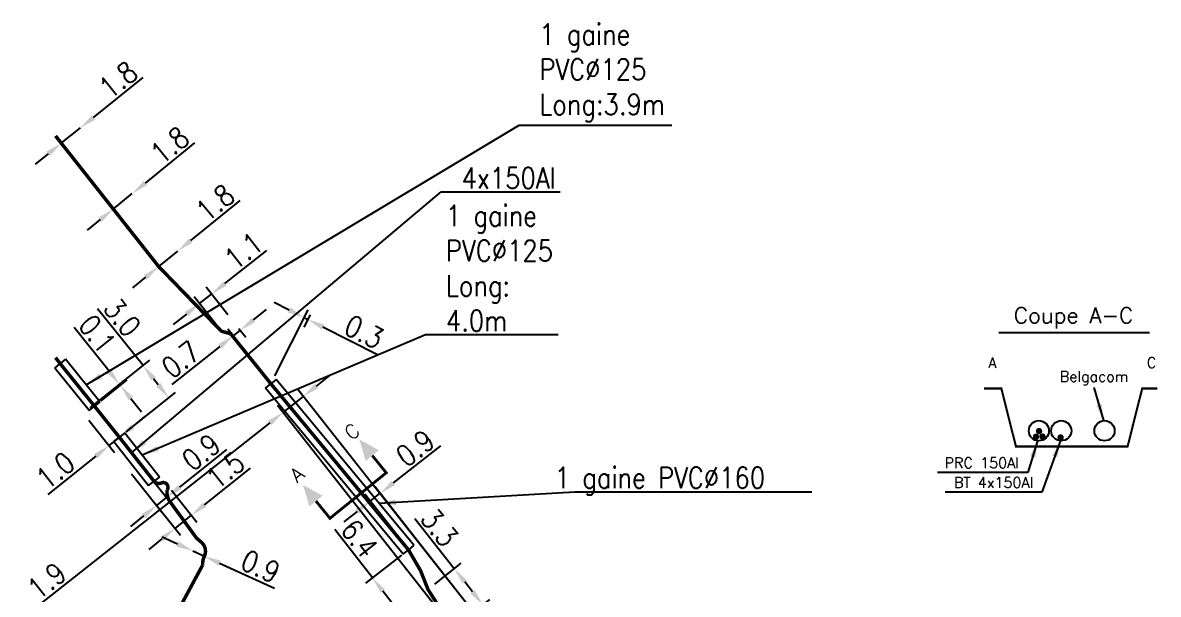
# Model space of a CAD drawing. Header units: millimetres. Extents: x 80993 to 81985, y 144000 to 145002.
# Drawn here: x 80997.7 to 81078.8, y 144749.8 to 144790.6 of the extents above; entities that cross this region are included whole.
import ezdxf
from ezdxf.enums import TextEntityAlignment as Align

# ---------------------------------------------------------------- set-up
doc = ezdxf.new("R2010")
doc.units = ezdxf.units.MM
doc.header["$PDMODE"] = 34
doc.layers.get('Defpoints').update_dxf_attribs({"linetype": 'CONTINUOUS'})
doc.layers.add('B_100', color=3, linetype='CONTINUOUS')
doc.layers.add('B_400', color=7, linetype='CONTINUOUS')
doc.styles.get("Standard").update_dxf_attribs({"font": 'romans.shx', "width": 0.85})
doc.dimstyles.get("Standard").update_dxf_attribs({"dimtxt": 1.5, "dimasz": 1.2, "dimexe": 0.625, "dimexo": 0.625, "dimgap": 0.25, "dimtad": 1, "dimdec": 1, "dimzin": 0, "dimdsep": 46, "dimtxsty": 'Standard', "dimcen": -0.5, "dimadec": 0, "dimazin": 0, "dimtfac": 1, "dimtdec": 1, "dimtmove": 0, "dimatfit": 3, "dimfxl": 0, "dimtolj": 1, "dimtzin": 0, "dimarcsym": 0})

# ---------------------------------------------------------------- blocks, each defined once
blk = doc.blocks.new('*D218')
at = {"layer": 'B_100', "color": 0, "linetype": 'Continuous', "lineweight": -2, "transparency": 16777216}
for p, q in [((81010.646, 144756.207), (81013.919, 144758.822)), ((81008.28, 144757.247), (81010.099, 144754.97)), ((81007.108, 144756.31), (81008.927, 144754.034)), ((81008.537, 144754.522), (81009.709, 144755.458)), ((81007.599, 144753.773), (81006.662, 144753.024))]:
    blk.add_line(p, q, dxfattribs=at)
at = {"layer": 'B_100', "color": 0, "linetype": 'Continuous', "transparency": 16777216}
for points in [[(81010.521, 144756.364), (81010.771, 144756.051), (81009.709, 144755.458)], [(81007.474, 144753.929), (81007.724, 144753.617), (81008.537, 144754.522)]]:
    blk.add_solid(points, dxfattribs=at)
at = {"layer": 'Defpoints', "color": 0, "linetype": 'Continuous', "transparency": 16777216}
for p in [(81007.889, 144757.735), (81006.718, 144756.799), (81008.537, 144754.522)]:
    blk.add_point(p, dxfattribs=at)
at = {"layer": 'B_100', "color": 0, "linetype": 'Continuous', "transparency": 16777216, "insert": (81012.127, 144758.671), "char_height": 1.5, "attachment_point": 5, "rotation": 38.6257}
blk.add_mtext('\\A1;1.5', dxfattribs=at)
blk = doc.blocks.new('*D237')
at = {"layer": 'B_100', "color": 0, "linetype": 'Continuous', "lineweight": -2, "transparency": 16777216}
for p, q in [((81008.721, 144753.408), (81007.629, 144753.906)), ((81009.813, 144752.911), (81010.632, 144752.538)), ((81011.724, 144752.041), (81015.647, 144750.254))]:
    blk.add_line(p, q, dxfattribs=at)
at = {"layer": 'B_100', "color": 0, "linetype": 'Continuous', "transparency": 16777216}
for points in [[(81008.804, 144753.59), (81008.638, 144753.226), (81009.813, 144752.911)], [(81011.807, 144752.223), (81011.641, 144751.859), (81010.632, 144752.538)]]:
    blk.add_solid(points, dxfattribs=at)
at = {"layer": 'Defpoints', "color": 0, "linetype": 'Continuous', "transparency": 16777216}
for p in [(81009.813, 144752.911), (81009.813, 144752.911), (81010.632, 144752.538)]:
    blk.add_point(p, dxfattribs=at)
at = {"layer": 'B_100', "color": 0, "linetype": 'Continuous', "transparency": 16777216, "insert": (81014.646, 144751.809), "char_height": 1.5, "attachment_point": 5, "rotation": 335.51282}
blk.add_mtext('\\A1;0.9', dxfattribs=at)
blk = doc.blocks.new('*D242')
at = {"layer": 'B_100', "color": 0, "linetype": 'Continuous', "lineweight": -2, "transparency": 16777216}
for p, q in [((81018.644, 144764.689), (81019.587, 144765.432)), ((81029.473, 144749.005), (81017.315, 144764.437)), ((81017.701, 144763.946), (81016.248, 144762.801)), ((81028.02, 144747.86), (81015.861, 144763.292)), ((81015.306, 144762.059), (80998.85, 144749.094))]:
    blk.add_line(p, q, dxfattribs=at)
at = {"layer": 'B_100', "color": 0, "linetype": 'Continuous', "transparency": 16777216}
for points in [[(81018.52, 144764.846), (81018.768, 144764.532), (81017.701, 144763.946)], [(81015.182, 144762.216), (81015.429, 144761.902), (81016.248, 144762.801)]]:
    blk.add_solid(points, dxfattribs=at)
at = {"layer": 'Defpoints', "color": 0, "linetype": 'Continuous', "transparency": 16777216}
for p in [(81017.701, 144763.946), (81029.86, 144748.514), (81028.407, 144747.369)]:
    blk.add_point(p, dxfattribs=at)
at = {"layer": 'B_100', "color": 0, "linetype": 'Continuous', "transparency": 16777216, "insert": (80999.381, 144750.785), "char_height": 1.5, "attachment_point": 5, "rotation": 38.23326}
blk.add_mtext('\\A1;1.9', dxfattribs=at)
blk = doc.blocks.new('*D243')
at = {"layer": 'B_100', "color": 0, "linetype": 'Continuous', "lineweight": -2, "transparency": 16777216}
for p, q in [((81012.092, 144772), (81015.094, 144774.371)), ((81012.316, 144769.781), (81010.763, 144771.746)), ((81011.453, 144769.099), (81009.9, 144771.064)), ((81010.288, 144770.574), (81011.151, 144771.256)), ((81009.346, 144769.83), (81008.405, 144769.086))]:
    blk.add_line(p, q, dxfattribs=at)
at = {"layer": 'B_100', "color": 0, "linetype": 'Continuous', "transparency": 16777216}
for points in [[(81011.968, 144772.157), (81012.216, 144771.843), (81011.151, 144771.256)], [(81009.222, 144769.987), (81009.47, 144769.673), (81010.288, 144770.574)]]:
    blk.add_solid(points, dxfattribs=at)
at = {"layer": 'Defpoints', "color": 0, "linetype": 'Continuous', "transparency": 16777216}
for p in [(81011.151, 144771.256), (81012.703, 144769.291), (81011.84, 144768.609)]:
    blk.add_point(p, dxfattribs=at)
at = {"layer": 'B_100', "color": 0, "linetype": 'Continuous', "transparency": 16777216, "insert": (81013.444, 144774.342), "char_height": 1.5, "attachment_point": 5, "rotation": 38.31675}
blk.add_mtext('\\A1;1.1', dxfattribs=at)
blk = doc.blocks.new('*D244')
at = {"layer": 'B_100', "color": 0, "linetype": 'Continuous', "lineweight": -2, "transparency": 16777216}
for p, q in [((81009.663, 144775.075), (81013.194, 144777.939)), ((81007.371, 144773.217), (81008.731, 144774.319)), ((81006.439, 144772.461), (81005.507, 144771.706))]:
    blk.add_line(p, q, dxfattribs=at)
at = {"layer": 'B_100', "color": 0, "linetype": 'Continuous', "transparency": 16777216}
for points in [[(81009.537, 144775.231), (81009.789, 144774.92), (81008.731, 144774.319)], [(81006.313, 144772.617), (81006.565, 144772.306), (81007.371, 144773.217)]]:
    blk.add_solid(points, dxfattribs=at)
at = {"layer": 'Defpoints', "color": 0, "linetype": 'Continuous', "transparency": 16777216}
for p in [(81008.731, 144774.319), (81008.731, 144774.319), (81007.371, 144773.217)]:
    blk.add_point(p, dxfattribs=at)
at = {"layer": 'B_100', "color": 0, "linetype": 'Continuous', "transparency": 16777216, "insert": (81011.404, 144777.774), "char_height": 1.5, "attachment_point": 5, "rotation": 39.03837}
blk.add_mtext('\\A1;1.8', dxfattribs=at)
blk = doc.blocks.new('*D245')
at = {"layer": 'B_100', "color": 0, "linetype": 'Continuous', "lineweight": -2, "transparency": 16777216}
for p, q in [((81006.418, 144779.184), (81009.949, 144782.048)), ((81004.126, 144777.326), (81005.486, 144778.428)), ((81003.194, 144776.57), (81002.262, 144775.815))]:
    blk.add_line(p, q, dxfattribs=at)
at = {"layer": 'B_100', "color": 0, "linetype": 'Continuous', "transparency": 16777216}
for points in [[(81006.292, 144779.34), (81006.544, 144779.029), (81005.486, 144778.428)], [(81003.068, 144776.726), (81003.32, 144776.415), (81004.126, 144777.326)]]:
    blk.add_solid(points, dxfattribs=at)
at = {"layer": 'Defpoints', "color": 0, "linetype": 'Continuous', "transparency": 16777216}
for p in [(81005.486, 144778.428), (81005.486, 144778.428), (81004.126, 144777.326)]:
    blk.add_point(p, dxfattribs=at)
at = {"layer": 'B_100', "color": 0, "linetype": 'Continuous', "transparency": 16777216, "insert": (81008.159, 144781.884), "char_height": 1.5, "attachment_point": 5, "rotation": 39.03837}
blk.add_mtext('\\A1;1.8', dxfattribs=at)
blk = doc.blocks.new('*D246')
at = {"layer": 'B_100', "color": 0, "linetype": 'Continuous', "lineweight": -2, "transparency": 16777216}
for p, q in [((81002.718, 144783.868), (81006.27, 144786.707)), ((81000.414, 144782.026), (81001.781, 144783.118)), ((80999.477, 144781.276), (80998.539, 144780.527))]:
    blk.add_line(p, q, dxfattribs=at)
at = {"layer": 'B_100', "color": 0, "linetype": 'Continuous', "transparency": 16777216}
for points in [[(81002.593, 144784.024), (81002.843, 144783.711), (81001.781, 144783.118)], [(80999.352, 144781.433), (80999.601, 144781.12), (81000.414, 144782.026)]]:
    blk.add_solid(points, dxfattribs=at)
at = {"layer": 'Defpoints', "color": 0, "linetype": 'Continuous', "transparency": 16777216}
for p in [(81001.781, 144783.118), (81001.781, 144783.118), (81000.414, 144782.026)]:
    blk.add_point(p, dxfattribs=at)
at = {"layer": 'B_100', "color": 0, "linetype": 'Continuous', "transparency": 16777216, "insert": (81004.478, 144786.555), "char_height": 1.5, "attachment_point": 5, "rotation": 38.6386}
blk.add_mtext('\\A1;1.8', dxfattribs=at)
blk = doc.blocks.new('*D324')
at = {"layer": 'B_100', "color": 0, "linetype": 'Continuous', "lineweight": -2, "transparency": 16777216}
for p, q in [((81028.488, 144751.639), (81025.663, 144755.203)), ((81027.101, 144750.54), (81028.977, 144752.028)), ((81029.793, 144749.992), (81029.233, 144750.699)), ((81030.35, 144748.902), (81031.028, 144749.44))]:
    blk.add_line(p, q, dxfattribs=at)
at = {"layer": 'B_100', "color": 0, "linetype": 'Continuous', "transparency": 16777216}
for points in [[(81029.39, 144750.823), (81029.076, 144750.575), (81028.488, 144751.639)], [(81029.95, 144750.116), (81029.636, 144749.868), (81030.539, 144749.052)]]:
    blk.add_solid(points, dxfattribs=at)
at = {"layer": 'Defpoints', "color": 0, "linetype": 'Continuous', "transparency": 16777216}
for p in [(81028.488, 144751.639), (81026.611, 144750.152), (81029.86, 144748.514)]:
    blk.add_point(p, dxfattribs=at)
at = {"layer": 'B_100', "color": 0, "linetype": 'Continuous', "transparency": 16777216, "insert": (81027.432, 144754.581), "char_height": 1.5, "attachment_point": 5, "rotation": 308.40256}
blk.add_mtext('\\A1;3.3', dxfattribs=at)
blk = doc.blocks.new('*D555')
at = {"layer": 'B_400', "color": 0, "linetype": 'Continuous', "lineweight": -2, "transparency": 16777216}
for p, q in [((81016.684, 144770.113), (81015.612, 144770.65)), ((81015.667, 144765.405), (81018.037, 144770.134)), ((81018.184, 144769.762), (81017.743, 144768.883)), ((81017.757, 144769.575), (81018.023, 144769.442)), ((81019.096, 144768.904), (81023.004, 144766.946))]:
    blk.add_line(p, q, dxfattribs=at)
at = {"layer": 'B_400', "color": 0, "linetype": 'Continuous', "transparency": 16777216}
for points in [[(81016.774, 144770.291), (81016.595, 144769.934), (81017.757, 144769.575)], [(81019.186, 144769.083), (81019.007, 144768.725), (81018.023, 144769.442)]]:
    blk.add_solid(points, dxfattribs=at)
at = {"layer": 'Defpoints', "color": 0, "linetype": 'Continuous', "transparency": 16777216}
for p in [(81018.464, 144770.321), (81018.023, 144769.442), (81015.387, 144764.846)]:
    blk.add_point(p, dxfattribs=at)
at = {"layer": 'B_400', "color": 0, "linetype": 'Continuous', "transparency": 16777216, "insert": (81022.035, 144768.55), "char_height": 1.5, "attachment_point": 5, "rotation": 333.38282}
blk.add_mtext('\\A1;0.3', dxfattribs=at)
blk = doc.blocks.new('*D556')
at = {"layer": 'B_400', "color": 0, "linetype": 'Continuous', "lineweight": -2, "transparency": 16777216}
for p, q in [((81014.14, 144769.409), (81015.081, 144770.153)), ((81015, 144765.336), (81012.301, 144768.752)), ((81013.198, 144768.665), (81012.688, 144768.262)), ((81013.091, 144768.801), (81013.586, 144768.175)), ((81011.747, 144767.518), (81008.316, 144764.808))]:
    blk.add_line(p, q, dxfattribs=at)
at = {"layer": 'B_400', "color": 0, "linetype": 'Continuous', "transparency": 16777216}
for points in [[(81014.016, 144769.566), (81014.264, 144769.252), (81013.198, 144768.665)], [(81011.623, 144767.675), (81011.871, 144767.361), (81012.688, 144768.262)]]:
    blk.add_solid(points, dxfattribs=at)
at = {"layer": 'Defpoints', "color": 0, "linetype": 'Continuous', "transparency": 16777216}
for p in [(81012.703, 144769.291), (81013.198, 144768.665), (81015.387, 144764.846)]:
    blk.add_point(p, dxfattribs=at)
at = {"layer": 'B_400', "color": 0, "linetype": 'Continuous', "transparency": 16777216, "insert": (81008.941, 144766.576), "char_height": 1.5, "attachment_point": 5, "rotation": 38.31176}
blk.add_mtext('\\A1;0.7', dxfattribs=at)
blk = doc.blocks.new('*D557')
at = {"layer": 'B_400', "color": 0, "linetype": 'Continuous', "lineweight": -2, "transparency": 16777216}
for p, q in [((81024.141, 144757.769), (81027.535, 144760.426)), ((81024.822, 144753.492), (81022.102, 144756.967)), ((81022.487, 144756.475), (81023.196, 144757.03)), ((81029.475, 144749.006), (81022.81, 144757.522)), ((81021.542, 144755.735), (81020.597, 144754.996))]:
    blk.add_line(p, q, dxfattribs=at)
at = {"layer": 'B_400', "color": 0, "linetype": 'Continuous', "transparency": 16777216}
for points in [[(81024.017, 144757.927), (81024.264, 144757.612), (81023.196, 144757.03)], [(81021.419, 144755.893), (81021.665, 144755.578), (81022.487, 144756.475)]]:
    blk.add_solid(points, dxfattribs=at)
at = {"layer": 'Defpoints', "color": 0, "linetype": 'Continuous', "transparency": 16777216}
for p in [(81023.196, 144757.03), (81025.207, 144752.999), (81029.86, 144748.514)]:
    blk.add_point(p, dxfattribs=at)
at = {"layer": 'B_400', "color": 0, "linetype": 'Continuous', "transparency": 16777216, "insert": (81025.694, 144760.255), "char_height": 1.5, "attachment_point": 5, "rotation": 38.04667}
blk.add_mtext('\\A1;0.9', dxfattribs=at)
blk = doc.blocks.new('*D558')
at = {"layer": 'B_400', "color": 0, "linetype": 'Continuous', "lineweight": -2, "transparency": 16777216}
for p, q in [((81022.638, 144750.989), (81019.944, 144754.432)), ((81024.715, 144752.614), (81022.146, 144750.604)), ((81025.843, 144746.894), (81023.378, 144750.044)), ((81029.368, 144748.129), (81026.091, 144745.564))]:
    blk.add_line(p, q, dxfattribs=at)
at = {"layer": 'B_400', "color": 0, "linetype": 'Continuous', "transparency": 16777216}
for points in [[(81023.536, 144750.168), (81023.221, 144749.921), (81022.638, 144750.989)], [(81026.001, 144747.018), (81025.686, 144746.771), (81026.583, 144745.949)]]:
    blk.add_solid(points, dxfattribs=at)
at = {"layer": 'Defpoints', "color": 0, "linetype": 'Continuous', "transparency": 16777216}
for p in [(81025.207, 144752.999), (81029.86, 144748.514), (81026.583, 144745.949)]:
    blk.add_point(p, dxfattribs=at)
at = {"layer": 'B_400', "color": 0, "linetype": 'Continuous', "transparency": 16777216, "insert": (81021.709, 144753.799), "char_height": 1.5, "attachment_point": 5, "rotation": 308.04667}
blk.add_mtext('\\A1;6.4', dxfattribs=at)
blk = doc.blocks.new('*D559')
at = {"layer": 'B_400', "color": 0, "linetype": 'Continuous', "lineweight": -2, "transparency": 16777216}
for p, q in [((81002.368, 144762.248), (81004.209, 144759.943)), ((81005.501, 144761.775), (81006.439, 144762.524)), ((81004.564, 144761.027), (81003.819, 144760.432)), ((81002.881, 144759.683), (80999.453, 144756.945))]:
    blk.add_line(p, q, dxfattribs=at)
at = {"layer": 'B_400', "color": 0, "linetype": 'Continuous', "transparency": 16777216}
for points in [[(81005.376, 144761.932), (81005.626, 144761.619), (81004.564, 144761.027)], [(81002.756, 144759.839), (81003.006, 144759.527), (81003.819, 144760.432)]]:
    blk.add_solid(points, dxfattribs=at)
at = {"layer": 'Defpoints', "color": 0, "linetype": 'Continuous', "transparency": 16777216}
for p in [(81001.978, 144762.737), (81004.564, 144761.027), (81003.819, 144760.432)]:
    blk.add_point(p, dxfattribs=at)
at = {"layer": 'B_400', "color": 0, "linetype": 'Continuous', "transparency": 16777216, "insert": (80999.997, 144758.659), "char_height": 1.5, "attachment_point": 5, "rotation": 38.61344}
blk.add_mtext('\\A1;1.0', dxfattribs=at)
blk = doc.blocks.new('*D560')
at = {"layer": 'B_400', "color": 0, "linetype": 'Continuous', "lineweight": -2, "transparency": 16777216}
for p, q in [((81003.822, 144765.745), (81001.321, 144768.876)), ((81002.466, 144763.127), (81005.059, 144765.198)), ((81003.271, 144763.641), (81005.121, 144765.12)), ((81004.633, 144764.73), (81004.571, 144764.808)), ((81005.382, 144763.792), (81006.131, 144762.854))]:
    blk.add_line(p, q, dxfattribs=at)
at = {"layer": 'B_400', "color": 0, "linetype": 'Continuous', "transparency": 16777216}
for points in [[(81003.978, 144765.87), (81003.665, 144765.621), (81004.571, 144764.808)], [(81005.538, 144763.917), (81005.226, 144763.667), (81004.633, 144764.73)]]:
    blk.add_solid(points, dxfattribs=at)
at = {"layer": 'Defpoints', "color": 0, "linetype": 'Continuous', "transparency": 16777216}
for p in [(81004.571, 144764.808), (81001.978, 144762.737), (81002.782, 144763.251)]:
    blk.add_point(p, dxfattribs=at)
at = {"layer": 'B_400', "color": 0, "linetype": 'Continuous', "transparency": 16777216, "insert": (81002.978, 144768.404), "char_height": 1.5, "attachment_point": 5, "rotation": 308.61344}
blk.add_mtext('\\A1;0.1', dxfattribs=at)
blk = doc.blocks.new('*D561')
at = {"layer": 'B_400', "color": 0, "linetype": 'Continuous', "lineweight": -2, "transparency": 16777216}
for p, q in [((81008.872, 144757.467), (81012.241, 144760.155)), ((81006.12, 144758.992), (81008.323, 144756.23)), ((81005.416, 144758.43), (81007.62, 144755.668)), ((81007.23, 144756.157), (81007.934, 144756.718)), ((81006.292, 144755.408), (81005.354, 144754.66))]:
    blk.add_line(p, q, dxfattribs=at)
at = {"layer": 'B_400', "color": 0, "linetype": 'Continuous', "transparency": 16777216}
for points in [[(81008.747, 144757.623), (81008.996, 144757.31), (81007.934, 144756.718)], [(81006.167, 144755.565), (81006.417, 144755.252), (81007.23, 144756.157)]]:
    blk.add_solid(points, dxfattribs=at)
at = {"layer": 'Defpoints', "color": 0, "linetype": 'Continuous', "transparency": 16777216}
for p in [(81005.73, 144759.48), (81005.026, 144758.919), (81007.23, 144756.157)]:
    blk.add_point(p, dxfattribs=at)
at = {"layer": 'B_400', "color": 0, "linetype": 'Continuous', "transparency": 16777216, "insert": (81010.402, 144759.967), "char_height": 1.5, "attachment_point": 5, "rotation": 38.58578}
blk.add_mtext('\\A1;0.9', dxfattribs=at)
blk = doc.blocks.new('*D562')
at = {"layer": 'B_400', "color": 0, "linetype": 'Continuous', "lineweight": -2, "transparency": 16777216}
for p, q in [((81006.25, 144766.149), (81003.008, 144770.209)), ((81002.466, 144763.127), (81006.739, 144766.539)), ((81007.343, 144764.782), (81006.999, 144765.212)), ((81005.052, 144761.417), (81008.58, 144764.234))]:
    blk.add_line(p, q, dxfattribs=at)
at = {"layer": 'B_400', "color": 0, "linetype": 'Continuous', "transparency": 16777216}
for points in [[(81007.156, 144765.337), (81006.843, 144765.087), (81006.25, 144766.149)], [(81007.499, 144764.907), (81007.186, 144764.657), (81008.091, 144763.844)]]:
    blk.add_solid(points, dxfattribs=at)
at = {"layer": 'Defpoints', "color": 0, "linetype": 'Continuous', "transparency": 16777216}
for p in [(81006.25, 144766.149), (81001.978, 144762.737), (81004.564, 144761.027)]:
    blk.add_point(p, dxfattribs=at)
at = {"layer": 'B_400', "color": 0, "linetype": 'Continuous', "transparency": 16777216, "insert": (81004.779, 144769.594), "char_height": 1.5, "attachment_point": 5, "rotation": 308.61344}
blk.add_mtext('\\A1;3.0', dxfattribs=at)

msp = doc.modelspace()

# ---------------------------------------------------------------- linework, layer by layer
at = {"layer": 'B_100', "linetype": 'Continuous'}
msp.add_line((81067.383, 144768.499), (81078.145, 144768.499), dxfattribs=at)
at = {"layer": 'B_100', "const_width": 0.25}
msp.add_lwpolyline([(81028.407, 144747.369), (81026.611, 144750.152), (81026.075, 144751.509), (81025.207, 144752.999), (81015.387, 144764.846), (81012.514, 144768.417), (81011.84, 144768.609), (81007.371, 144773.217), (81004.126, 144777.326), (81000.414, 144782.026), (81000, 144782.549)], dxfattribs=at)
at = {"layer": 'B_100'}
msp.add_lwpolyline([(81000, 144766.719, 0.25, 0.25, 0), (81000.334, 144766.287, 0.25, 0.25, 0), (81000.793, 144765.718, 0.25, 0.25, 0), (81002.782, 144763.251, 0.25, 0.25, 0), (81004.564, 144761.027, 0.25, 0.25, 0), (81007.039, 144757.885, 0.25, 0.25, 0.34708), (81007.579, 144757.778, 0.25, 0.25, -0.735067), (81007.968, 144757.259, 0.25, 0.25, 0.144591), (81008.116, 144756.513, 0.25, 0.25, 0), (81010.071, 144753.832, 0.25, 0.25, 0), (81010.415, 144753.537, 0.25, 0.25, -0.336409), (81010.632, 144752.538, 0.25, 0.25, 0.124776), (81010.514, 144751.914, 0.25, 0.25, 0), (81008.114, 144747.459, 0.25, 0.25, 0)], format="xyseb", dxfattribs=at)
at = {"layer": 'B_100', "linetype": 'Continuous', "flags": 128}
msp.add_lwpolyline([(81078.699, 144764.512, 0.15, 0.15, 0), (81077.624, 144764.512, 0.15, 0.15, 0), (81076.58, 144760.369, 0.15, 0.15, 0), (81068.606, 144760.368, 0.15, 0.15, 0), (81067.563, 144764.512, 0.15, 0.15, 0), (81066.32, 144764.514, 0, 0, 0)], format="xyseb", dxfattribs=at)
at = {"layer": 'B_100', "linetype": 'Continuous', "const_width": 0.225, "flags": 128}
for points in [[(81069.926, 144761.069, 1), (81070.151, 144761.069, 1)], [(81070.145, 144761.473, 1), (81070.37, 144761.473, 1)], [(81070.388, 144761.08, 1), (81070.613, 144761.08, 1)], [(81071.685, 144761.018, 1), (81071.91, 144761.018, 1)]]:
    msp.add_lwpolyline(points, format="xyb", close=True, dxfattribs=at)
at = {"layer": 'B_100', "flags": 128}
msp.add_lwpolyline([(81022.629, 144759.723, 0.2, 0.2, 0), (81023.624, 144758.492, 0.2, 0.2, 0), (81019.602, 144755.242, 0.2, 0.2, 0), (81018.607, 144756.473, 0, 0, 0)], format="xyseb", dxfattribs=at)
at = {"layer": 'B_100', "linetype": 'Continuous'}
for centre in [(81070.245, 144761.495), (81071.843, 144761.495), (81074.934, 144761.495)]:
    msp.add_circle(centre, 0.72, dxfattribs=at)
at = {"layer": 'B_100'}
for points in [[(81022.156, 144759.341), (81021.697, 144760.877), (81023.102, 144760.105)], [(81018.134, 144756.091), (81017.675, 144757.627), (81019.081, 144756.855)]]:
    msp.add_solid(points, dxfattribs=at)
at = {"layer": 'B_400', "color": 7}
for p, q in [((80999.945, 144765.973), (81000.334, 144766.287)), ((81002.393, 144762.937), (80999.945, 144765.973)), ((81000.723, 144766.601), (81000.334, 144766.287)), ((81003.171, 144763.565), (81000.723, 144766.601)), ((81015.772, 144765.165), (81015.387, 144764.846)), ((81025.592, 144753.318), (81015.772, 144765.165)), ((81015.002, 144764.527), (81015.387, 144764.846)), ((81024.822, 144752.68), (81015.002, 144764.527)), ((81003.171, 144763.565), (81002.782, 144763.251)), ((81002.393, 144762.937), (81002.782, 144763.251)), ((81004.171, 144760.717), (81004.564, 144761.027)), ((81004.956, 144761.336), (81004.564, 144761.027)), ((81004.956, 144761.336), (81007.432, 144758.194)), ((81004.171, 144760.717), (81006.647, 144757.575)), ((81006.647, 144757.575), (81007.039, 144757.885)), ((81007.432, 144758.194), (81007.039, 144757.885)), ((81024.822, 144752.68), (81025.207, 144752.999)), ((81025.592, 144753.318), (81025.207, 144752.999))]:
    msp.add_line(p, q, dxfattribs=at)

# ---------------------------------------------------------------- texts
at = {"layer": 'B_100', "linetype": 'Continuous'}
for s, height, p in [('Coupe A-C', 1.125, (81072.726, 144769.546)), ('A', 0.75, (81066.92, 144766.352)), ('C', 0.75, (81078.288, 144766.352)), ('Belgacom', 0.75, (81074.186, 144765.245)), ('PRC 150Al', 0.75, (81066.157, 144759.198)), ('BT 4x150Al', 0.75, (81067.006, 144757.795))]:
    msp.add_text(s, height=height, dxfattribs=at).set_placement(p, align=Align.MIDDLE)
at = {"layer": 'B_100'}
for s, p in [('C', (81021.177, 144761.439)), ('A', (81017.246, 144758.39))]:
    msp.add_text(s, height=1, rotation=38.9327, dxfattribs=at).set_placement(p, align=Align.MIDDLE)
at = {"layer": 'B_100', "linetype": 'Continuous', "insert": (81029.008, 144778.795), "char_height": 1.5, "attachment_point": 7}
msp.add_mtext('4x150Al', dxfattribs=at)
at = {"layer": 'B_400', "linetype": 'Continuous', "char_height": 1.5, "attachment_point": 7}
for s, insert in [('1 gaine\\PPVC%%C125\\PLong:3.9m', (81034.559, 144783.557)), ('1 gaine\\PPVC%%C125\\PLong:\\P4.0m', (81027.885, 144768.612)), ('1 gaine PVC%%C160', (81035.659, 144756.888))]:
    msp.add_mtext(s, dxfattribs=dict(at, insert=insert))

# ---------------------------------------------------------------- dimensions: what is measured, and where the dimension line sits
at = {"layer": 'B_100', "linetype": 'Continuous'}
for base, p1, p2, angle, picture, middle, dimtype in [((81001.7808, 144783.1183), (81000.4138, 144782.0256), (81001.7808, 144783.1183), 38.6386, '*D246', (81005.1023, 144785.7735), 161), ((81005.485612, 144778.428499), (81004.1263444, 144777.3262778), (81005.485612, 144778.428499), 39.0383708, '*D245', (81008.7885398, 144781.1068216), 161), ((81008.7306, 144774.3194), (81007.3714, 144773.2171), (81008.7306, 144774.3194), 39.03837, '*D244', (81012.0336, 144776.9977), 161), ((81011.151, 144771.256), (81011.84, 144768.609), (81012.703, 144769.291), 38.31675, '*D243', (81014.064, 144773.557), 161), ((81017.701, 144763.946), (81028.407, 144747.369), (81029.86, 144748.514), 38.23326, '*D242', (81000, 144750), 161), ((81008.537, 144754.522), (81007.889, 144757.735), (81006.718, 144756.799), 218.6257, '*D218', (81012.751, 144757.889), 161), ((81028.488, 144751.639), (81029.86, 144748.514), (81026.611, 144750.152), 308.40256, '*D324', (81026.648, 144753.96), 160), ((81009.813, 144752.911), (81010.632, 144752.538), (81009.813, 144752.911), 155.51282, '*D237', (81014.232, 144750.899), 161)]:
    dim = msp.add_linear_dim(base=base, p1=p1, p2=p2, angle=angle, dimstyle='Standard', dxfattribs=at)
    dim.commit()
    dim.dimension.update_dxf_attribs({"geometry": picture, "text_midpoint": middle, "dimtype": dimtype})
at = {"layer": 'B_400', "linetype": 'Continuous'}
for base, p1, p2, angle, picture, middle in [((81006.2505, 144766.1493), (81004.5635, 144761.0266), (81001.9776, 144762.7368), 308.61344, '*D562', (81003.9974, 144768.9703)), ((81004.571, 144764.808), (81002.782, 144763.251), (81001.978, 144762.737), 308.61344, '*D560', (81002.197, 144767.78)), ((81013.198, 144768.665), (81015.387, 144764.846), (81012.703, 144769.291), 218.31176, '*D556', (81009.561, 144765.791)), ((81018.023, 144769.442), (81015.387, 144764.846), (81018.464, 144770.321), 153.38282, '*D555', (81021.587, 144767.656)), ((81003.819, 144760.432), (81004.564, 144761.027), (81001.978, 144762.737), 38.61344, '*D559', (81000.621, 144757.878)), ((81023.196, 144757.03), (81025.207, 144752.999), (81029.86, 144748.514), 218.04667, '*D557', (81026.311, 144759.467)), ((81007.23, 144756.157), (81005.73, 144759.48), (81005.026, 144758.919), 38.58578, '*D561', (81011.025, 144759.185)), ((81026.583, 144745.949), (81025.207, 144752.999), (81029.86, 144748.514), 128.04667, '*D558', (81020.922, 144753.183))]:
    dim = msp.add_linear_dim(base=base, p1=p1, p2=p2, angle=angle, dimstyle='Standard', override={"dimfxl": 1.25}, dxfattribs=at)
    dim.commit()
    dim.dimension.update_dxf_attribs({"geometry": picture, "text_midpoint": middle, "dimtype": 160})

# ---------------------------------------------------------------- leaders
at = {"layer": 'B_100', "linetype": 'Continuous', "annotation_type": 0, "has_hookline": 1, "hookline_direction": 0, "text_width": 7.043}
msp.add_leader([(81005.417, 144759.907), (81027.558, 144778.545), (81028.758, 144778.545)], dimstyle='Standard', override={"dimfxl": 1.25}, dxfattribs=at)
at = {"layer": 'B_100', "linetype": 'Continuous'}
for points in [[(81074.877, 144762.215), (81074.186, 144764.575)], [(81070.146, 144760.771), (81069.462, 144758.514), (81063.007, 144758.514)], [(81071.789, 144760.79), (81070.457, 144757.112), (81063.562, 144757.112)]]:
    msp.add_leader(points, dimstyle='Standard', dxfattribs=at)
at = {"layer": 'B_400', "linetype": 'Continuous', "annotation_type": 0, "has_hookline": 1, "hookline_direction": 0}
for points, text_width in [([(81002.193, 144764.778), (81033.109, 144783.307), (81034.309, 144783.307)], 9.471), ([(81006.194, 144759.765), (81026.435, 144768.362), (81027.635, 144768.362)], 8.014), ([(81023.109, 144756.314), (81037.085, 144757.142)], 16.696)]:
    msp.add_leader(points, dimstyle='Standard', override={"dimfxl": 1.25}, dxfattribs=dict(at, text_width=text_width))

doc.saveas('drawing.dxf')
